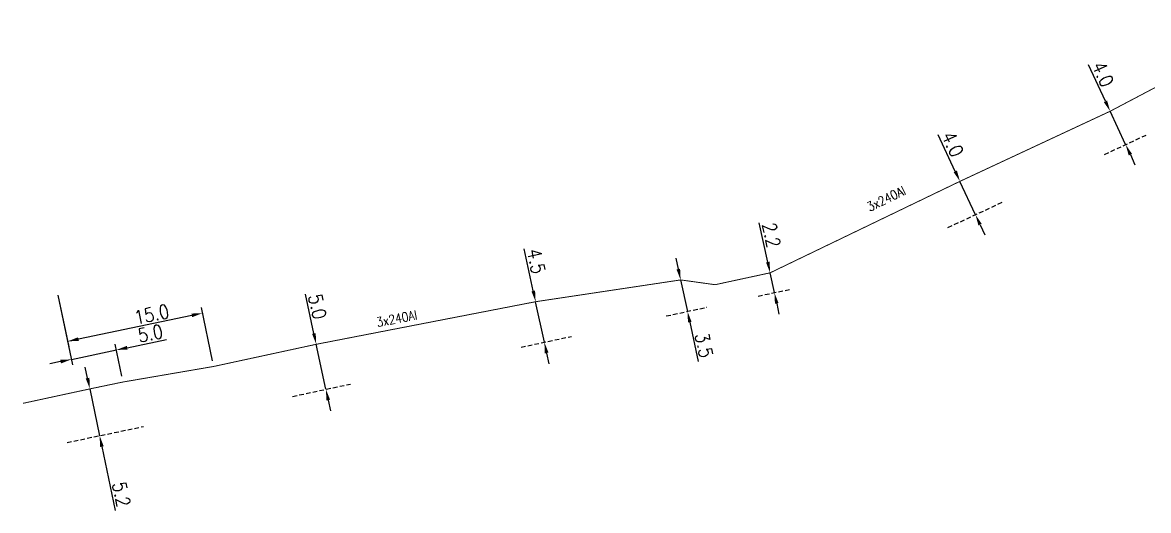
# Model space of a CAD drawing. Header units: millimetres. Extents: x 146000 to 147000, y 142004 to 143004.
# Drawn here: x 146000 to 146122.5, y 142919.7 to 142972.8 of the extents above; entities that cross this region are included whole.
import ezdxf

# ---------------------------------------------------------------- set-up
doc = ezdxf.new("R2010")
doc.units = ezdxf.units.MM
doc.header["$PDMODE"] = 34
doc.linetypes.add('DASHED', pattern=[0.75, 0.5, -0.25])
doc.layers.get('Defpoints').update_dxf_attribs({"linetype": 'CONTINUOUS'})
doc.layers.add('M_130', color=3, linetype='M_ST_15')
doc.styles.get("Standard").update_dxf_attribs({"font": 'romans.shx', "width": 0.85})
doc.linetypes.add('M_ST_15', pattern='A,5,-0.3,["XX",Standard,S=1,R=0,X=0,Y=-0.5],-2.5', length=7.8)
doc.dimstyles.get("Standard").update_dxf_attribs({"dimtxt": 1.5, "dimasz": 1.2, "dimexe": 0.625, "dimexo": 0.625, "dimgap": 0.25, "dimtad": 1, "dimdec": 1, "dimzin": 0, "dimdsep": 46, "dimtxsty": 'Standard', "dimcen": -0.5, "dimadec": 0, "dimazin": 0, "dimtfac": 1, "dimtdec": 1, "dimtmove": 0, "dimatfit": 3, "dimfxl": 0, "dimtolj": 1, "dimtzin": 0, "dimarcsym": 0})

# ---------------------------------------------------------------- blocks, each defined once
blk = doc.blocks.new('*D180')
at = {"layer": 'Defpoints', "color": 0, "linetype": 'Continuous', "transparency": 16777216}
for p in [(146007.28, 142932.93), (146008.34, 142927.84), (146008.34, 142927.84)]:
    blk.add_point(p, dxfattribs=at)
at = {"layer": 'M_130', "color": 0, "linetype": 'Continuous', "lineweight": -2, "transparency": 16777216}
for p, q in [((146007.03, 142934.1), (146006.78, 142935.28)), ((146007.28, 142932.93), (146008.34, 142927.84)), ((146008.59, 142926.66), (146010.04, 142919.71))]:
    blk.add_line(p, q, dxfattribs=at)
at = {"layer": 'M_130', "color": 0, "linetype": 'Continuous', "transparency": 16777216}
for points in [[(146007.23, 142934.14), (146006.83, 142934.06), (146007.28, 142932.93)], [(146008.78, 142926.7), (146008.39, 142926.62), (146008.34, 142927.84)]]:
    blk.add_solid(points, dxfattribs=at)
at = {"layer": 'M_130', "color": 0, "linetype": 'Continuous', "transparency": 16777216, "insert": (146010.7, 142921.47), "char_height": 1.5, "attachment_point": 5, "rotation": 281.8152}
blk.add_mtext('\\A1;5.2', dxfattribs=at)
blk = doc.blocks.new('*D181')
at = {"layer": 'Defpoints', "color": 0, "linetype": 'Continuous', "transparency": 16777216}
for p in [(146003.68, 142943.72), (146005.27, 142936.14), (146010.89, 142933.68)]:
    blk.add_point(p, dxfattribs=at)
at = {"layer": 'M_130', "color": 0, "linetype": 'Continuous', "lineweight": -2, "transparency": 16777216}
for p, q in [((146003.81, 142943.11), (146005.4, 142935.53)), ((146010.76, 142934.3), (146010.04, 142937.78)), ((146011.34, 142937.41), (146015.62, 142938.31)), ((146005.27, 142936.14), (146010.16, 142937.16)), ((146004.09, 142935.9), (146002.92, 142935.65))]:
    blk.add_line(p, q, dxfattribs=at)
at = {"layer": 'M_130', "color": 0, "linetype": 'Continuous', "transparency": 16777216}
for points in [[(146011.3, 142937.61), (146011.38, 142937.21), (146010.16, 142937.16)], [(146004.05, 142936.09), (146004.14, 142935.7), (146005.27, 142936.14)]]:
    blk.add_solid(points, dxfattribs=at)
at = {"layer": 'M_130', "color": 0, "linetype": 'Continuous', "transparency": 16777216, "insert": (146013.86, 142938.96), "char_height": 1.5, "attachment_point": 5, "rotation": 11.8152}
blk.add_mtext('\\A1;5.0', dxfattribs=at)
blk = doc.blocks.new('*D182')
at = {"layer": 'Defpoints', "color": 0, "linetype": 'Continuous', "transparency": 16777216}
for p in [(146003.68, 142943.72), (146004.86, 142938.1), (146020.75, 142935.37)]:
    blk.add_point(p, dxfattribs=at)
at = {"layer": 'M_130', "color": 0, "linetype": 'Continuous', "lineweight": -2, "transparency": 16777216}
for p, q in [((146003.81, 142943.11), (146004.99, 142937.49)), ((146020.63, 142935.99), (146019.41, 142941.78)), ((146018.37, 142940.92), (146006.03, 142938.34))]:
    blk.add_line(p, q, dxfattribs=at)
at = {"layer": 'M_130', "color": 0, "linetype": 'Continuous', "transparency": 16777216}
for points in [[(146018.33, 142941.12), (146018.41, 142940.73), (146019.54, 142941.17)], [(146005.99, 142938.54), (146006.08, 142938.15), (146004.86, 142938.1)]]:
    blk.add_solid(points, dxfattribs=at)
at = {"layer": 'M_130', "color": 0, "linetype": 'Continuous', "transparency": 16777216, "insert": (146013.99, 142941.03), "char_height": 1.5, "attachment_point": 5, "rotation": 11.8152}
blk.add_mtext('\\A1;15.0', dxfattribs=at)
blk = doc.blocks.new('*D183')
at = {"layer": 'Defpoints', "color": 0, "linetype": 'Continuous', "transparency": 16777216}
for p in [(146031.91, 142937.78), (146032.96, 142932.89), (146032.96, 142932.89)]:
    blk.add_point(p, dxfattribs=at)
at = {"layer": 'M_130', "color": 0, "linetype": 'Continuous', "lineweight": -2, "transparency": 16777216}
for p, q in [((146031.66, 142938.95), (146030.74, 142943.22)), ((146032.96, 142932.89), (146031.91, 142937.78)), ((146032.35, 142932.76), (146032.35, 142932.76)), ((146033.21, 142931.71), (146033.47, 142930.54))]:
    blk.add_line(p, q, dxfattribs=at)
at = {"layer": 'M_130', "color": 0, "linetype": 'Continuous', "transparency": 16777216}
for points in [[(146031.85, 142938.99), (146031.46, 142938.91), (146031.91, 142937.78)], [(146033.41, 142931.76), (146033.02, 142931.67), (146032.96, 142932.89)]]:
    blk.add_solid(points, dxfattribs=at)
at = {"layer": 'M_130', "color": 0, "linetype": 'Continuous', "transparency": 16777216, "insert": (146032.05, 142941.88), "char_height": 1.5, "attachment_point": 5, "rotation": 282.1546}
blk.add_mtext('\\A1;5.0', dxfattribs=at)
blk = doc.blocks.new('*D184')
at = {"layer": 'Defpoints', "color": 0, "linetype": 'Continuous', "transparency": 16777216}
for p in [(146055.78, 142942.41), (146056.73, 142938.01), (146056.73, 142938.01)]:
    blk.add_point(p, dxfattribs=at)
at = {"layer": 'M_130', "color": 0, "linetype": 'Continuous', "lineweight": -2, "transparency": 16777216}
for p, q in [((146055.53, 142943.58), (146054.54, 142948.15)), ((146056.73, 142938.01), (146055.78, 142942.41)), ((146056.98, 142936.83), (146057.23, 142935.66))]:
    blk.add_line(p, q, dxfattribs=at)
at = {"layer": 'M_130', "color": 0, "linetype": 'Continuous', "transparency": 16777216}
for points in [[(146055.72, 142943.62), (146055.33, 142943.54), (146055.78, 142942.41)], [(146057.18, 142936.88), (146056.78, 142936.79), (146056.73, 142938.01)]]:
    blk.add_solid(points, dxfattribs=at)
at = {"layer": 'M_130', "color": 0, "linetype": 'Continuous', "transparency": 16777216, "insert": (146055.85, 142946.81), "char_height": 1.5, "attachment_point": 5, "rotation": 282.1546}
blk.add_mtext('\\A1;4.5', dxfattribs=at)
blk = doc.blocks.new('*D185')
at = {"layer": 'Defpoints', "color": 0, "linetype": 'Continuous', "transparency": 16777216}
for p in [(146071.56, 142944.78), (146072.3, 142941.36), (146072.3, 142941.36)]:
    blk.add_point(p, dxfattribs=at)
at = {"layer": 'M_130', "color": 0, "linetype": 'Continuous', "lineweight": -2, "transparency": 16777216}
for p, q in [((146071.31, 142945.95), (146071.06, 142947.13)), ((146071.56, 142944.78), (146072.3, 142941.36)), ((146072.55, 142940.19), (146073.47, 142935.91))]:
    blk.add_line(p, q, dxfattribs=at)
at = {"layer": 'M_130', "color": 0, "linetype": 'Continuous', "transparency": 16777216}
for points in [[(146071.5, 142946), (146071.11, 142945.91), (146071.56, 142944.78)], [(146072.75, 142940.23), (146072.36, 142940.15), (146072.3, 142941.36)]]:
    blk.add_solid(points, dxfattribs=at)
at = {"layer": 'M_130', "color": 0, "linetype": 'Continuous', "transparency": 16777216, "insert": (146074.11, 142937.67), "char_height": 1.5, "attachment_point": 5, "rotation": 282.1546}
blk.add_mtext('\\A1;3.5', dxfattribs=at)
blk = doc.blocks.new('*D186')
at = {"layer": 'Defpoints', "color": 0, "linetype": 'Continuous', "transparency": 16777216}
for p in [(146081.29, 142945.55), (146081.76, 142943.4), (146081.76, 142943.4)]:
    blk.add_point(p, dxfattribs=at)
at = {"layer": 'M_130', "color": 0, "linetype": 'Continuous', "lineweight": -2, "transparency": 16777216}
for p, q in [((146081.04, 142946.72), (146080.12, 142950.99)), ((146081.76, 142943.4), (146081.29, 142945.55)), ((146082.01, 142942.22), (146082.26, 142941.05))]:
    blk.add_line(p, q, dxfattribs=at)
at = {"layer": 'M_130', "color": 0, "linetype": 'Continuous', "transparency": 16777216}
for points in [[(146081.24, 142946.76), (146080.85, 142946.68), (146081.29, 142945.55)], [(146082.21, 142942.27), (146081.82, 142942.18), (146081.76, 142943.4)]]:
    blk.add_solid(points, dxfattribs=at)
at = {"layer": 'M_130', "color": 0, "linetype": 'Continuous', "transparency": 16777216, "insert": (146081.43, 142949.66), "char_height": 1.5, "attachment_point": 5, "rotation": 282.1546}
blk.add_mtext('\\A1;2.2', dxfattribs=at)
blk = doc.blocks.new('*D187')
at = {"layer": 'Defpoints', "color": 0, "linetype": 'Continuous', "transparency": 16777216}
for p in [(146101.95, 142955.5), (146103.64, 142951.87), (146103.64, 142951.87)]:
    blk.add_point(p, dxfattribs=at)
at = {"layer": 'M_130', "color": 0, "linetype": 'Continuous', "lineweight": -2, "transparency": 16777216}
for p, q in [((146101.44, 142956.58), (146099.59, 142960.56)), ((146103.64, 142951.87), (146101.95, 142955.5)), ((146104.14, 142950.78), (146104.65, 142949.7))]:
    blk.add_line(p, q, dxfattribs=at)
at = {"layer": 'M_130', "color": 0, "linetype": 'Continuous', "transparency": 16777216}
for points in [[(146101.62, 142956.67), (146101.26, 142956.5), (146101.95, 142955.5)], [(146104.32, 142950.87), (146103.96, 142950.7), (146103.64, 142951.87)]]:
    blk.add_solid(points, dxfattribs=at)
at = {"layer": 'M_130', "color": 0, "linetype": 'Continuous', "transparency": 16777216, "insert": (146101.16, 142959.55), "char_height": 1.5, "attachment_point": 5, "rotation": 294.9899}
blk.add_mtext('\\A1;4.0', dxfattribs=at)
blk = doc.blocks.new('*D188')
at = {"layer": 'Defpoints', "color": 0, "linetype": 'Continuous', "transparency": 16777216}
for p in [(146118.29, 142963.12), (146119.98, 142959.49), (146119.98, 142959.49)]:
    blk.add_point(p, dxfattribs=at)
at = {"layer": 'M_130', "color": 0, "linetype": 'Continuous', "lineweight": -2, "transparency": 16777216}
for p, q in [((146117.78, 142964.2), (146115.94, 142968.17)), ((146119.98, 142959.49), (146118.29, 142963.12)), ((146120.49, 142958.4), (146120.99, 142957.31))]:
    blk.add_line(p, q, dxfattribs=at)
at = {"layer": 'M_130', "color": 0, "linetype": 'Continuous', "transparency": 16777216}
for points in [[(146117.96, 142964.29), (146117.6, 142964.12), (146118.29, 142963.12)], [(146120.67, 142958.49), (146120.31, 142958.32), (146119.98, 142959.49)]]:
    blk.add_solid(points, dxfattribs=at)
at = {"layer": 'M_130', "color": 0, "linetype": 'Continuous', "transparency": 16777216, "insert": (146117.51, 142967.15), "char_height": 1.5, "attachment_point": 5, "rotation": 294.9899}
blk.add_mtext('\\A1;4.0', dxfattribs=at)

msp = doc.modelspace()

# ---------------------------------------------------------------- linework, layer by layer
at = {"layer": 'M_130', "ltscale": 0.5, "const_width": 0.1, "flags": 128}
msp.add_lwpolyline([(146000, 142931.36), (146007.28, 142932.93), (146010.89, 142933.68), (146020.75, 142935.37), (146031.91, 142937.78), (146055.78, 142942.41), (146071.56, 142944.78), (146075.31, 142944.26), (146081.29, 142945.55), (146101.95, 142955.5), (146118.29, 142963.12), (146136.52, 142972.72), (146147.5, 142971.98)], dxfattribs=at)
at = {"layer": 'M_130', "color": 7, "linetype": 'DASHED', "flags": 128}
for points in [[(146117.68, 142958.42), (146122.27, 142960.56)], [(146100.64, 142950.48), (146106.75, 142953.32)], [(146079.99, 142943.02), (146083.51, 142943.77)], [(146069.99, 142940.86), (146074.41, 142941.81)], [(146054.19, 142937.46), (146059.67, 142938.64)], [(146029.33, 142932.11), (146035.63, 142933.46)], [(146004.79, 142927.1), (146013.11, 142928.84)]]:
    msp.add_lwpolyline(points, dxfattribs=at)

# ---------------------------------------------------------------- texts
at = {"layer": 'M_130', "linetype": 'Continuous', "width": 0.85}
for rotation, p in [(25.7235, (146092.13, 142952.19)), (10.9764, (146038.56, 142939.66))]:
    msp.add_text('3x240Al', height=1, rotation=rotation, dxfattribs=at).set_placement(p)

# ---------------------------------------------------------------- dimensions: what is measured, and where the dimension line sits
at = {"layer": 'M_130', "linetype": 'Continuous'}
for base, p1, p2, angle, picture, middle in [((146119.98, 142959.49), (146118.29, 142963.12), (146119.98, 142959.49), 114.9899, '*D188', (146116.61, 142966.73)), ((146103.64, 142951.87), (146101.95, 142955.5), (146103.64, 142951.87), 114.9899, '*D187', (146100.26, 142959.12)), ((146081.76, 142943.4), (146081.29, 142945.55), (146081.76, 142943.4), 102.1546, '*D186', (146080.46, 142949.44)), ((146056.73, 142938.01), (146055.78, 142942.41), (146056.73, 142938.01), 102.1546, '*D184', (146054.88, 142946.6)), ((146072.3, 142941.36), (146071.56, 142944.78), (146072.3, 142941.36), 102.1546, '*D185', (146073.14, 142937.46)), ((146005.27, 142936.14), (146010.89, 142933.68), (146003.68, 142943.72), 11.8152, '*D181', (146014.06, 142937.98)), ((146004.86, 142938.1), (146020.75, 142935.37), (146003.68, 142943.72), 11.8152, '*D182', (146014.19, 142940.05)), ((146032.96, 142932.89), (146031.91, 142937.78), (146032.96, 142932.89), 102.1546, '*D183', (146031.07, 142941.67)), ((146008.34, 142927.84), (146007.28, 142932.93), (146008.34, 142927.84), 101.8152, '*D180', (146009.72, 142921.26))]:
    dim = msp.add_linear_dim(base=base, p1=p1, p2=p2, angle=angle, dimstyle='Standard', override={"dimatfit": 0}, dxfattribs=at)
    dim.commit()
    dim.dimension.update_dxf_attribs({"geometry": picture, "text_midpoint": middle, "dimtype": 160})

doc.saveas('drawing.dxf')
